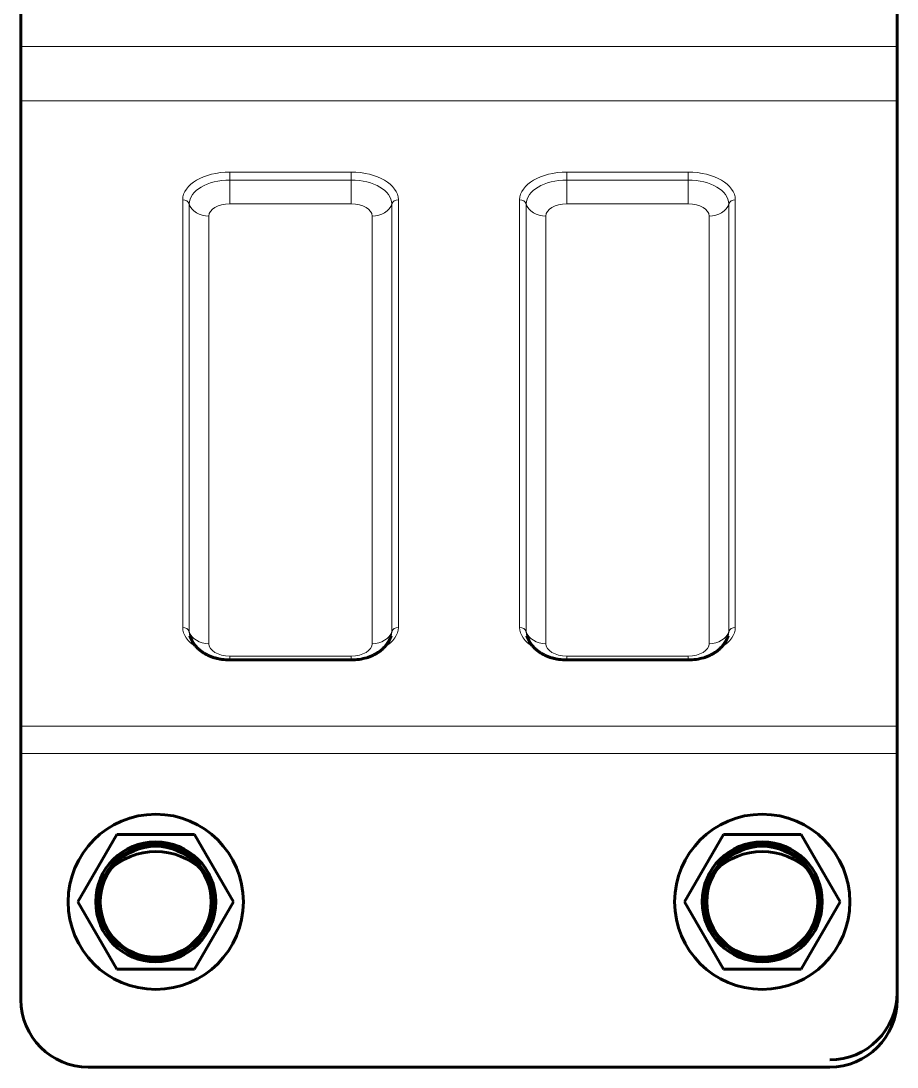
# Model space of a CAD drawing. Header units: millimetres. Extents: x 0 to 840, y 0 to 594.
# Drawn here: x 228.54 to 232.87, y 439.56 to 444.74 of the extents above; entities that cross this region are included whole.
import ezdxf

# ---------------------------------------------------------------- set-up
doc = ezdxf.new("R2010")
doc.units = ezdxf.units.MM
doc.linetypes.add('K5LT_BASIC', pattern=[0])
doc.linetypes.add('K5LT_THIN', pattern=[0])
doc.layers.add('Системный слой', color=7, linetype='Continuous')

msp = doc.modelspace()

# ---------------------------------------------------------------- linework, layer by layer
at = {"layer": 'Системный слой', "color": 5, "linetype": 'K5LT_BASIC', "lineweight": 60, "true_color": 0x0000ff}
for p, q in [((228.53595, 444.61115), (228.53595, 445.23957)), ((232.86929, 444.61115), (232.86929, 445.23957)), ((228.53595, 444.34148), (228.53595, 444.61115)), ((232.86929, 444.34148), (232.86929, 444.61115)), ((232.86929, 441.30813), (232.86929, 444.40361)), ((228.53595, 441.246), (228.53595, 444.34148)), ((232.86929, 441.246), (232.86929, 444.34148)), ((229.56929, 441.57437), (230.16929, 441.57437)), ((231.23595, 441.57437), (231.83595, 441.57437)), ((228.53595, 441.11117), (228.53595, 441.246)), ((232.86929, 441.11117), (232.86929, 441.246)), ((228.53595, 439.8929), (228.53595, 441.11117)), ((232.86929, 439.8929), (232.86929, 441.11117)), ((229.01017, 440.71098), (228.81772, 440.37764)), ((229.39507, 440.71098), (229.01017, 440.71098)), ((229.58752, 440.37764), (229.39507, 440.71098)), ((232.01017, 440.71098), (231.81772, 440.37764)), ((232.39507, 440.71098), (232.01017, 440.71098)), ((232.58752, 440.37764), (232.39507, 440.71098)), ((229.01017, 440.04431), (228.81772, 440.37764)), ((229.39507, 440.04431), (229.58752, 440.37764)), ((232.01017, 440.04431), (231.81772, 440.37764)), ((232.39507, 440.04431), (232.58752, 440.37764)), ((229.01017, 440.04431), (229.39507, 440.04431)), ((232.01017, 440.04431), (232.39507, 440.04431)), ((228.86929, 439.55957), (232.53595, 439.55957))]:
    msp.add_line(p, q, dxfattribs=at)
at = {"layer": 'Системный слой', "color": 7, "linetype": 'K5LT_THIN', "lineweight": 18}
for p, q in [((228.53595, 444.61115), (232.86929, 444.61115)), ((228.53595, 444.34148), (232.86929, 444.34148)), ((229.56929, 443.98881), (229.56929, 443.94961)), ((229.56929, 443.98881), (230.16929, 443.98881)), ((230.16929, 443.98881), (230.16929, 443.94961)), ((231.23595, 443.98881), (231.83595, 443.98881)), ((231.23595, 443.98881), (231.23595, 443.94961)), ((231.83595, 443.98881), (231.83595, 443.94961)), ((230.16929, 443.94961), (229.56929, 443.94961)), ((229.56929, 443.94961), (229.56929, 443.83203)), ((230.16929, 443.94961), (230.16929, 443.83203)), ((231.83595, 443.94961), (231.23595, 443.94961)), ((231.23595, 443.94961), (231.23595, 443.83203)), ((231.83595, 443.94961), (231.83595, 443.83203)), ((229.33595, 441.73563), (229.33595, 443.85166)), ((229.36823, 443.83144), (229.36823, 441.71541)), ((230.16929, 443.83203), (229.56929, 443.83203)), ((230.37034, 441.71541), (230.37034, 443.83144)), ((230.40262, 443.85166), (230.40262, 441.73563)), ((231.00262, 441.73563), (231.00262, 443.85166)), ((231.03489, 443.83144), (231.03489, 441.71541)), ((231.83595, 443.83203), (231.23595, 443.83203)), ((232.03701, 441.71541), (232.03701, 443.83144)), ((232.06929, 443.85166), (232.06929, 441.73563)), ((229.46505, 443.77076), (229.46505, 441.65473)), ((230.27352, 441.65473), (230.27352, 443.77076)), ((231.13172, 443.77076), (231.13172, 441.65473)), ((231.94019, 441.65473), (231.94019, 443.77076)), ((229.56929, 441.59347), (230.16929, 441.59347)), ((229.56929, 441.57437), (229.56929, 441.59347)), ((230.16929, 441.57437), (230.16929, 441.59347)), ((231.23595, 441.59347), (231.83595, 441.59347)), ((231.23595, 441.57437), (231.23595, 441.59347)), ((231.83595, 441.57437), (231.83595, 441.59347)), ((228.53595, 441.246), (232.86929, 441.246)), ((228.53595, 441.11117), (232.86929, 441.11117))]:
    msp.add_line(p, q, dxfattribs=at)
at = {"layer": 'Системный слой', "color": 5, "linetype": 'K5LT_BASIC', "lineweight": 60, "true_color": 0x0000ff}
for centre, radius in [((229.20262, 440.37764), 0.43333), ((232.20262, 440.37764), 0.43333), ((229.20262, 440.37764), 0.29667), ((229.20262, 440.37764), 0.28333), ((229.20262, 440.37764), 0.2744), ((232.20262, 440.37764), 0.29667), ((232.20262, 440.37764), 0.28333), ((232.20262, 440.37764), 0.2744)]:
    msp.add_circle(centre, radius, dxfattribs=at)
for centre, start, end in [((229.20262, 440.2929), 45.573, 134.427), ((232.20262, 440.2929), 45.573, 134.427), ((232.53595, 439.92806), 270, 0), ((228.86929, 439.8929), 180, 270), ((232.53595, 439.8929), 270, 0)]:
    msp.add_arc(centre, 0.33333, start, end, dxfattribs=at)
at = {"layer": 'Системный слой', "color": 7, "linetype": 'K5LT_THIN', "lineweight": 18}
for centre, major_axis, ratio, start_param, end_param in [((229.56929, 443.85166), (-0.23333, 0), 0.5877853, 4.712389, 6.2831853), ((230.16929, 443.85166), (0.23333, 0), 0.5877853, 0, 1.5707963), ((231.23595, 443.85166), (-0.23333, 0), 0.5877853, 4.712389, 6.2831853), ((231.83595, 443.85166), (0.23333, 0), 0.5877853, 0, 1.5707963), ((229.56929, 443.83144), (-0.20106, 0), 0.5877853, 4.712389, 6.2831853), ((230.16929, 443.83144), (0.20106, 0), 0.5877853, 0, 1.5707963), ((231.23595, 443.83144), (-0.20106, 0), 0.5877853, 4.712389, 6.2831853), ((231.83595, 443.83144), (0.20106, 0), 0.5877853, 0, 1.5707963), ((229.33595, 443.82469), (-0.03333, 0), 0.809017, 3.3942729, 4.712389), ((229.46505, 443.85166), (-0.1, 0), 0.809017, 0.2526803, 1.5707963), ((229.56929, 443.77076), (-0.10423, 0), 0.5877853, 4.712389, 6.2831853), ((230.16929, 443.77076), (0.10423, 0), 0.5877853, 0, 1.5707963), ((230.27352, 443.85166), (0.1, 0), 0.809017, 4.712389, 6.0305051), ((230.40262, 443.82469), (-0.03333, 0), 0.809017, 4.712389, 6.0305051), ((231.00262, 443.82469), (-0.03333, 0), 0.809017, 3.3942729, 4.712389), ((231.13172, 443.85166), (-0.1, 0), 0.809017, 0.2526803, 1.5707963), ((231.23595, 443.77076), (-0.10423, 0), 0.5877853, 4.712389, 6.2831853), ((231.83595, 443.77076), (0.10423, 0), 0.5877853, 0, 1.5707963), ((231.94019, 443.85166), (0.1, 0), 0.809017, 4.712389, 6.0305051), ((232.06929, 443.82469), (-0.03333, 0), 0.809017, 4.712389, 6.0305051), ((229.33595, 441.70867), (-0.03333, 0), 0.809017, 3.3942729, 4.712389), ((229.56929, 441.73563), (-0.23333, 0), 0.5877853, 0, 0.7831789), ((229.46505, 441.73563), (-0.1, 0), 0.809017, 0.2526803, 1.5707963), ((229.56929, 441.71541), (-0.20106, 0), 0.5877853, 0, 0.1887105), ((230.27352, 441.73563), (0.1, 0), 0.809017, 4.712389, 6.0305051), ((230.16929, 441.73563), (0.23333, 0), 0.5877853, 5.5000065, 6.2831853), ((230.16929, 441.71541), (0.20106, 0), 0.5877853, 6.0944748, 6.2831853), ((230.40262, 441.70867), (-0.03333, 0), 0.809017, 4.712389, 6.0305051), ((231.00262, 441.70867), (-0.03333, 0), 0.809017, 3.3942729, 4.712389), ((231.23595, 441.73563), (-0.23333, 0), 0.5877853, 0, 0.7831789), ((231.13172, 441.73563), (-0.1, 0), 0.809017, 0.2526803, 1.5707963), ((231.23595, 441.71541), (-0.20106, 0), 0.5877853, 0, 0.1887105), ((231.94019, 441.73563), (0.1, 0), 0.809017, 4.712389, 6.0305051), ((231.83595, 441.73563), (0.23333, 0), 0.5877853, 5.5000065, 6.2831853), ((231.83595, 441.71541), (0.20106, 0), 0.5877853, 6.0944748, 6.2831853), ((232.06929, 441.70867), (-0.03333, 0), 0.809017, 4.712389, 6.0305051), ((229.56929, 441.65473), (-0.10423, 0), 0.5877853, 0, 1.5707963), ((230.16929, 441.65473), (0.10423, 0), 0.5877853, 4.712389, 6.2831853), ((231.23595, 441.65473), (-0.10423, 0), 0.5877853, 0, 1.5707963), ((231.83595, 441.65473), (0.10423, 0), 0.5877853, 4.712389, 6.2831853)]:
    msp.add_ellipse(centre, major_axis=major_axis, ratio=ratio, start_param=start_param, end_param=end_param, dxfattribs=at)
at = {"layer": 'Системный слой', "color": 5, "linetype": 'K5LT_BASIC', "lineweight": 60, "true_color": 0x0000ff}
for points, knots in [([(229.56929, 441.57437), (229.55583, 441.57437), (229.53585, 441.57582), (229.51018, 441.58059), (229.49193, 441.58541), (229.47453, 441.59147), (229.45825, 441.59865), (229.44296, 441.60697), (229.42873, 441.61641), (229.41555, 441.62705), (229.4037, 441.63871), (229.39329, 441.65128), (229.38441, 441.66463), (229.37715, 441.67862), (229.37339, 441.68834), (229.3718, 441.69324)], [0, 0, 0, 0, 2.5127978, 3.7298087, 4.9281714, 6.110973, 7.280522, 8.3947922, 9.5374293, 10.6634703, 11.7710604, 12.8584127, 13.925451, 14.9740095, 16, 16, 16, 16]), ([(230.16929, 441.57437), (230.18275, 441.57437), (230.20915, 441.57629), (230.24069, 441.58333), (230.26405, 441.59147), (230.28003, 441.59852), (230.29508, 441.60667), (230.3091, 441.61587), (230.32235, 441.62645), (230.33427, 441.63806), (230.34476, 441.65058), (230.35372, 441.6639), (230.3612, 441.6781), (230.3651, 441.68807), (230.36678, 441.69324)], [0, 0, 0, 0, 2.3562394, 4.6205627, 5.7294575, 6.8258478, 7.8123134, 8.8842978, 9.9408397, 10.9801866, 12.0006043, 13.0019546, 13.9858867, 15, 15, 15, 15]), ([(231.23595, 441.57437), (231.22249, 441.57437), (231.20252, 441.57582), (231.17685, 441.58059), (231.15859, 441.58541), (231.1412, 441.59147), (231.12492, 441.59865), (231.10962, 441.60697), (231.0954, 441.61641), (231.08222, 441.62705), (231.07037, 441.63871), (231.05996, 441.65128), (231.05108, 441.66463), (231.04382, 441.67862), (231.04005, 441.68834), (231.03846, 441.69324)], [0, 0, 0, 0, 2.5127978, 3.7298087, 4.9281714, 6.110973, 7.280522, 8.3947922, 9.5374293, 10.6634703, 11.7710604, 12.8584127, 13.925451, 14.9740095, 16, 16, 16, 16]), ([(231.83595, 441.57437), (231.84942, 441.57437), (231.87581, 441.57629), (231.90736, 441.58333), (231.93071, 441.59147), (231.9467, 441.59852), (231.96174, 441.60667), (231.97576, 441.61587), (231.98902, 441.62645), (232.00094, 441.63806), (232.01143, 441.65058), (232.02039, 441.6639), (232.02786, 441.6781), (232.03177, 441.68807), (232.03344, 441.69324)], [0, 0, 0, 0, 2.3562394, 4.6205627, 5.7294575, 6.8258478, 7.8123134, 8.8842978, 9.9408397, 10.9801866, 12.0006043, 13.0019546, 13.9858867, 15, 15, 15, 15])]:
    msp.add_open_spline(points, degree=3, knots=knots, dxfattribs=at)

doc.saveas('drawing.dxf')
